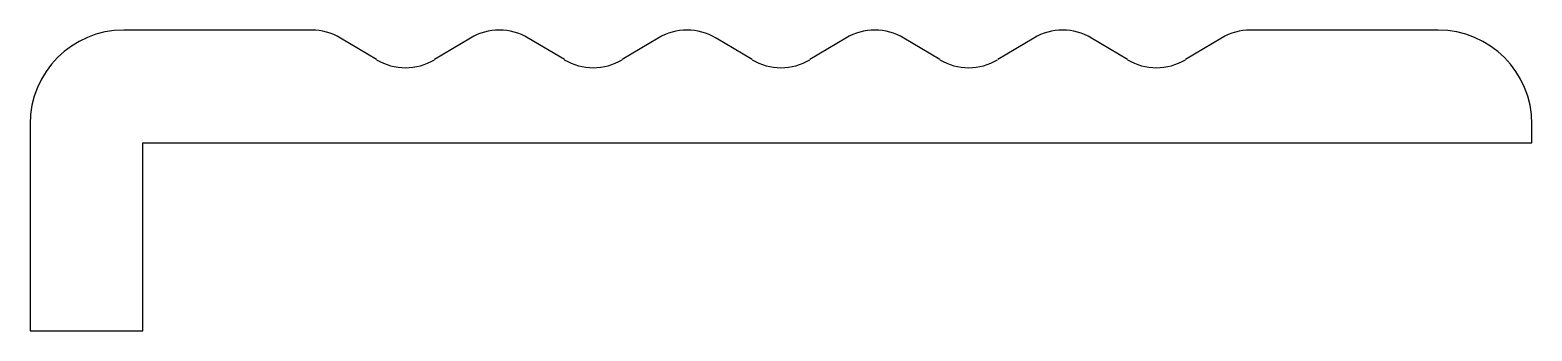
# Model space of a CAD drawing. Extents: x 2203 to 2243, y 1072.5 to 1080.5.
import ezdxf

# ---------------------------------------------------------------- set-up
doc = ezdxf.new("R2010")
doc.units = 0
doc.layers.add('ANA', color=220, linetype='CONTINUOUS')

msp = doc.modelspace()

# ---------------------------------------------------------------- linework, layer by layer
at = {"layer": 'ANA', "color": 0}
for p, q in [((2210.479, 1080.546), (2205.479, 1080.546)), ((2240.479, 1080.546), (2235.479, 1080.546)), ((2212.209, 1079.759), (2211.25, 1080.333)), ((2214.709, 1080.333), (2213.75, 1079.759)), ((2217.209, 1079.759), (2216.25, 1080.333)), ((2219.709, 1080.333), (2218.75, 1079.759)), ((2222.209, 1079.759), (2221.25, 1080.333)), ((2224.709, 1080.333), (2223.75, 1079.759)), ((2227.209, 1079.759), (2226.25, 1080.333)), ((2229.709, 1080.333), (2228.75, 1079.759)), ((2232.209, 1079.759), (2231.25, 1080.333)), ((2234.709, 1080.333), (2233.75, 1079.759)), ((2202.979, 1078.046), (2202.979, 1072.546)), ((2242.979, 1077.546), (2242.979, 1078.046)), ((2205.979, 1077.546), (2242.979, 1077.546)), ((2205.979, 1072.546), (2205.979, 1077.546)), ((2202.979, 1072.546), (2205.979, 1072.546))]:
    msp.add_line(p, q, dxfattribs=at)
for centre, radius, start, end in [((2205.479, 1078.046), 2.5, 90, 180), ((2210.479, 1079.046), 1.5, 59.0991, 90), ((2215.479, 1079.046), 1.5, 59.0991, 120.9009), ((2220.479, 1079.046), 1.5, 59.0991, 120.9009), ((2225.479, 1079.046), 1.5, 59.0991, 120.9009), ((2230.479, 1079.046), 1.5, 59.0991, 120.9009), ((2235.479, 1079.046), 1.5, 90, 120.9009), ((2240.479, 1078.046), 2.5, 0, 90), ((2212.979, 1081.046), 1.5, 239.0991, 300.9009), ((2217.979, 1081.046), 1.5, 239.0991, 300.9009), ((2222.979, 1081.046), 1.5, 239.0991, 300.9009), ((2227.979, 1081.046), 1.5, 239.0991, 300.9009), ((2232.979, 1081.046), 1.5, 239.0991, 300.9009)]:
    msp.add_arc(centre, radius, start, end, dxfattribs=at)

doc.saveas('drawing.dxf')
